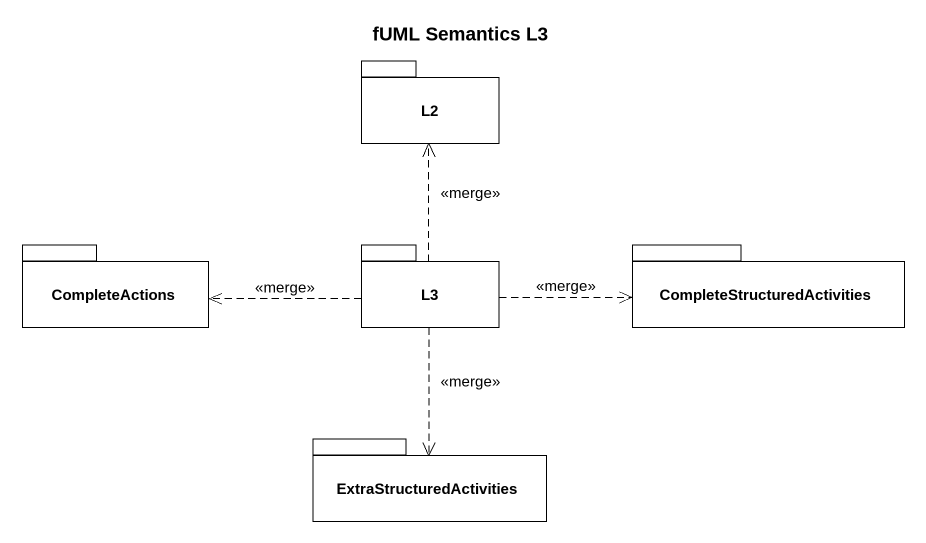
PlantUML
@startuml
title fUML Semantics L3
package L2 {
}
package CompleteActions {
}
package L3 {
}
package CompleteStructuredActivities {
}
package ExtraStructuredActivities {
}
L3 .up.> L2 : <<merge>>
L3 .left.> CompleteActions : <<merge>>
L3 .right.> CompleteStructuredActivities : <<merge>>
L3 ..> ExtraStructuredActivities : <<merge>>
@enduml
